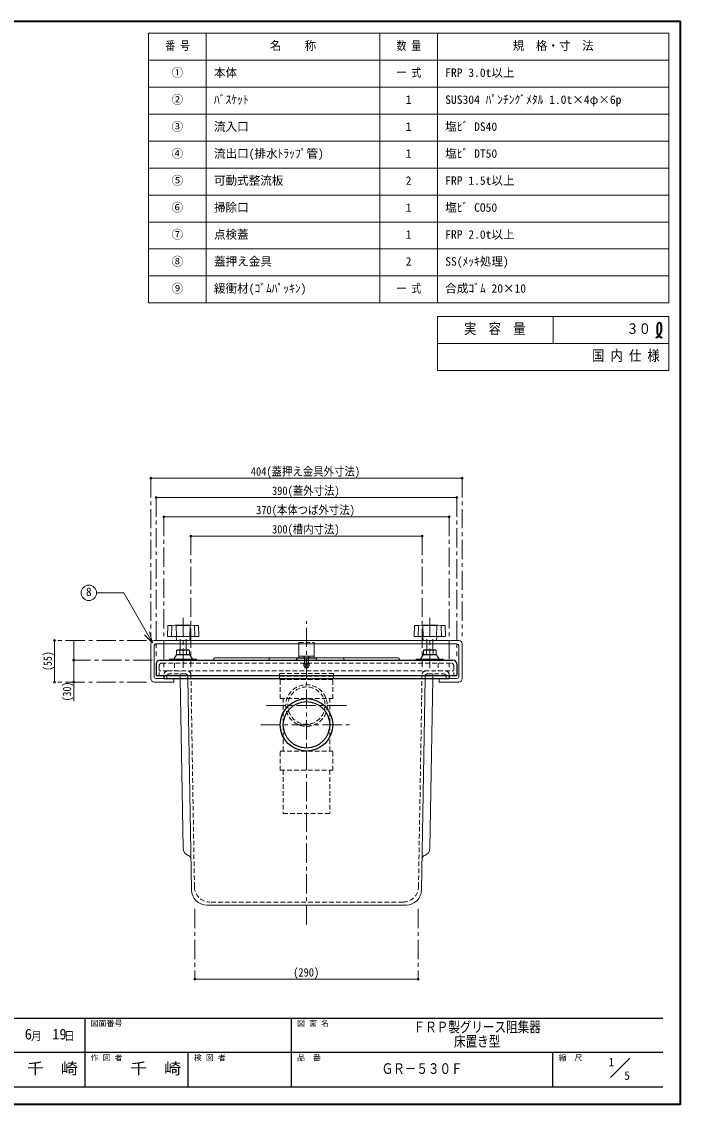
# Model space of a CAD drawing. Units: millimetres, scale not verified. Extents: x -1060 to 965, y -710 to 695.
# Drawn here: x 111 to 965, y -710 to 695 of the extents above; entities that cross this region are included whole.
import ezdxf
from ezdxf.enums import TextEntityAlignment as Align

# ---------------------------------------------------------------- set-up
doc = ezdxf.new("R2010")
doc.units = ezdxf.units.MM
doc.header["$LTSCALE"] = 5
doc.header["$PDMODE"] = 32
doc.header["$PDSIZE"] = 2.5
doc.linetypes.add('CHAIN1', pattern=[8, 5, -1, 1, -1])
doc.linetypes.add('DASHED1', pattern=[1.8, 1.2, -0.6])
doc.layers.add('0-0____1', color=7, linetype='Continuous', lineweight=18)
doc.styles.add('ＭＳ ゴシック', font='')
doc.styles.get('ＭＳ ゴシック').set_extended_font_data('MS Gothic')

msp = doc.modelspace()

# ---------------------------------------------------------------- linework, layer by layer
at = {"layer": '0-0____1', "color": 1, "lineweight": 40}
for p, q in [((965.048, 695.289), (-1059.952, 695.289)), ((965.048, -709.711), (965.048, 695.289)), ((965.048, -709.711), (-1059.952, -709.711))]:
    msp.add_line(p, q, dxfattribs=at)
at = {"layer": '0-0____1', "color": 3}
for p, q in [((950.048, 680.289), (275.048, 680.289)), ((275.048, 330.289), (275.048, 680.289)), ((350.048, 330.289), (350.048, 680.289)), ((575.048, 330.289), (575.048, 680.289)), ((650.048, 330.289), (650.048, 680.289)), ((950.048, 330.289), (950.048, 680.289)), ((950.048, 645.289), (275.048, 645.289)), ((950.048, 610.289), (275.048, 610.289)), ((950.048, 575.289), (275.048, 575.289)), ((950.048, 540.289), (275.048, 540.289)), ((950.048, 505.289), (275.048, 505.289)), ((950.048, 470.289), (275.048, 470.289)), ((950.048, 435.289), (275.048, 435.289)), ((950.048, 400.289), (275.048, 400.289)), ((950.048, 365.289), (275.048, 365.289)), ((950.048, 330.289), (275.048, 330.289)), ((800.048, 312.789), (800.048, 277.789)), ((950.048, 277.789), (650.048, 277.789))]:
    msp.add_line(p, q, dxfattribs=at)
at = {"layer": '0-0____1', "color": 4, "lineweight": 9}
for p, q in [((682.048, 102.789), (278.048, 102.789)), ((675.048, 77.789), (285.048, 77.789)), ((295.048, 52.789), (665.048, 52.789)), ((330.048, 27.789), (630.048, 27.789)), ((153.048, -107.711), (153.048, -161.711)), ((178.048, -108.211), (178.048, -186.711)), ((470.048, -128.211), (470.048, -112.211)), ((490.048, -128.211), (490.048, -112.211)), ((359.998, -131.211), (359.998, -132.211)), ((360.998, -130.211), (432.636, -130.211)), ((527.46, -130.211), (599.098, -130.211)), ((600.098, -131.211), (600.098, -132.211)), ((319.882, -377.378), (316.213, -157.211)), ((640.214, -377.378), (643.883, -157.211)), ((335.048, -547.211), (625.048, -547.211))]:
    msp.add_line(p, q, dxfattribs=at)
at = {"layer": '0-0____1', "color": 4, "linetype": 'CHAIN1', "lineweight": 9}
for p, q in [((278.048, 102.789), (278.048, -102.211)), ((682.048, 102.789), (682.048, -102.211)), ((285.048, 77.789), (285.048, -128.211)), ((675.048, 77.789), (675.048, -128.211)), ((295.048, 52.789), (295.048, -142.211)), ((665.048, 52.789), (665.048, -142.211)), ((330.048, 27.789), (330.048, -142.211)), ((630.048, 27.789), (630.048, -142.211)), ((320.048, -143.211), (320.048, -77.711)), ((480.048, -476.211), (480.048, -82.711)), ((640.048, -143.211), (640.048, -77.711)), ((272.548, -107.711), (153.048, -107.711)), ((280.048, -133.211), (178.048, -133.211)), ((272.548, -161.711), (153.048, -161.711)), ((532.048, -192.211), (428.048, -192.211)), ((421.048, -217.211), (539.048, -217.211)), ((335.048, -456.211), (335.048, -547.211)), ((625.048, -456.211), (625.048, -547.211))]:
    msp.add_line(p, q, dxfattribs=at)
at = {"layer": '0-0____1'}
for p, q in [((280.489, -110.849), (276.607, -96.36)), ((300.181, -88.646), (299.697, -102.193)), ((300.656, -88.164), (309.807, -87.723)), ((304.925, -102.711), (305.425, -88.711)), ((310.289, -87.711), (329.807, -87.711)), ((311.059, -88.711), (311.559, -102.711)), ((329.037, -88.711), (328.537, -102.711)), ((339.44, -88.164), (330.289, -87.723)), ((335.171, -102.711), (334.671, -88.711)), ((339.915, -88.646), (340.399, -102.193)), ((620.181, -88.646), (619.697, -102.193)), ((620.656, -88.164), (629.807, -87.723)), ((624.925, -102.711), (625.425, -88.711)), ((649.807, -87.711), (630.289, -87.711)), ((631.059, -88.711), (631.559, -102.711)), ((649.037, -88.711), (648.537, -102.711)), ((659.44, -88.164), (650.289, -87.723)), ((655.171, -102.711), (654.671, -88.711)), ((659.915, -88.646), (660.399, -102.193)), ((280.489, -110.849), (269.883, -100.242)), ((278.048, -157.211), (278.048, -112.211)), ((677.548, -107.711), (282.548, -107.711)), ((675.298, -112.211), (284.798, -112.211)), ((300.197, -102.711), (339.9, -102.711)), ((311.048, -102.711), (311.548, -107.711)), ((316.048, -112.211), (316.048, -119.811)), ((324.048, -112.211), (324.048, -119.811)), ((329.048, -102.711), (328.548, -107.711)), ((659.9, -102.711), (620.197, -102.711)), ((631.048, -102.711), (631.548, -107.711)), ((636.048, -112.211), (636.048, -119.811)), ((644.048, -112.211), (644.048, -119.811)), ((649.048, -102.711), (648.548, -107.711)), ((682.048, -157.211), (682.048, -112.211)), ((282.548, -154.961), (282.548, -114.461)), ((311.548, -126.211), (308.048, -132.211)), ((311.548, -126.211), (328.548, -126.211)), ((311.648, -125.811), (311.648, -120.211)), ((311.648, -120.211), (328.448, -120.211)), ((311.648, -125.811), (328.448, -125.811)), ((312.848, -119.811), (327.248, -119.811)), ((315.648, -125.811), (315.648, -120.211)), ((324.448, -120.211), (327.248, -119.811)), ((324.448, -125.811), (324.448, -120.211)), ((324.448, -125.811), (327.248, -126.211)), ((328.448, -120.211), (327.248, -119.811)), ((328.448, -125.811), (327.248, -126.211)), ((328.448, -125.811), (328.448, -120.211)), ((328.548, -126.211), (332.048, -132.211)), ((631.548, -126.211), (628.048, -132.211)), ((648.548, -126.211), (631.548, -126.211)), ((631.648, -120.211), (632.848, -119.811)), ((648.448, -120.211), (631.648, -120.211)), ((631.648, -125.811), (631.648, -120.211)), ((631.648, -125.811), (632.848, -126.211)), ((648.448, -125.811), (631.648, -125.811)), ((647.248, -119.811), (632.848, -119.811)), ((635.648, -120.211), (632.848, -119.811)), ((635.648, -125.811), (632.848, -126.211)), ((635.648, -125.811), (635.648, -120.211)), ((644.448, -125.811), (644.448, -120.211)), ((648.448, -125.811), (648.448, -120.211)), ((648.548, -126.211), (652.048, -132.211)), ((677.548, -154.961), (677.548, -114.461)), ((302.548, -132.211), (302.548, -133.211)), ((302.548, -132.211), (337.548, -132.211)), ((337.548, -132.211), (337.548, -133.211)), ((431.636, -131.211), (431.636, -132.211)), ((432.636, -130.211), (468.548, -130.211)), ((470.048, -128.211), (470.048, -130.211)), ((491.548, -130.211), (527.46, -130.211)), ((528.46, -131.211), (528.46, -132.211)), ((622.548, -132.211), (622.548, -133.211)), ((657.548, -132.211), (622.548, -132.211)), ((657.548, -132.211), (657.548, -133.211)), ((282.548, -161.711), (308.048, -161.711)), ((284.798, -157.211), (295.048, -157.211)), ((308.048, -161.711), (308.048, -157.211)), ((330.786, -431.545), (326.214, -157.211)), ((629.31, -431.545), (633.882, -157.211)), ((652.048, -161.711), (652.048, -157.211)), ((677.548, -161.711), (652.048, -161.711)), ((675.298, -157.211), (665.048, -157.211)), ((350.784, -451.211), (609.313, -451.211)), ((874.437, -674.965), (899.691, -649.711))]:
    msp.add_line(p, q, dxfattribs=at)
at = {"layer": '0-0____1', "color": 4, "linetype": 'DASHED1', "lineweight": 9}
for p, q in [((316.048, -112.211), (316.048, -102.711)), ((324.048, -112.211), (324.048, -102.711)), ((470.048, -110.211), (490.048, -110.211)), ((470.048, -110.211), (470.048, -112.211)), ((490.048, -110.211), (490.048, -112.211)), ((636.048, -112.211), (636.048, -102.711)), ((644.048, -112.211), (644.048, -102.711)), ((309.048, -137.211), (309.048, -147.211)), ((476.048, -137.211), (476.048, -137.961)), ((476.048, -137.961), (484.048, -137.961)), ((476.298, -128.211), (478.048, -130.211)), ((477.548, -130.211), (476.298, -128.211)), ((476.584, -138.586), (476.584, -140.536)), ((477.548, -130.211), (477.548, -137.211)), ((477.798, -137.211), (477.798, -137.961)), ((478.048, -130.211), (478.048, -137.961)), ((478.316, -138.586), (478.316, -140.536)), ((481.78, -138.586), (481.78, -140.536)), ((483.798, -128.211), (482.048, -130.211)), ((482.048, -130.211), (482.048, -137.961)), ((482.298, -137.211), (482.298, -137.961)), ((482.548, -130.211), (483.798, -128.211)), ((482.548, -130.211), (482.548, -137.211)), ((483.512, -138.586), (483.512, -140.536)), ((484.048, -137.211), (484.048, -137.961)), ((651.048, -137.211), (651.048, -147.211)), ((300.048, -147.211), (289.048, -147.211)), ((299.048, -154.211), (299.048, -157.211)), ((323.164, -151.211), (302.048, -151.211)), ((316.213, -157.211), (316.046, -147.211)), ((326.214, -157.211), (326.163, -154.161)), ((334.72, -427.545), (330.13, -152.128)), ((445.048, -150.433), (445.048, -153.615)), ((515.048, -150.433), (445.048, -150.433)), ((445.048, -153.615), (515.048, -153.615)), ((482.861, -141.161), (477.236, -141.161)), ((478.048, -140.961), (478.048, -143.011)), ((478.248, -143.211), (478.048, -143.011)), ((482.048, -143.011), (478.048, -143.011)), ((481.848, -143.211), (478.248, -143.211)), ((482.048, -143.011), (481.848, -143.211)), ((482.048, -140.961), (482.048, -143.011)), ((515.048, -150.433), (515.048, -153.615)), ((515.048, -157.858), (515.048, -153.969)), ((625.376, -427.545), (629.966, -152.128)), ((633.882, -157.211), (633.933, -154.161)), ((636.932, -151.211), (658.048, -151.211)), ((643.883, -157.211), (644.05, -147.211)), ((660.048, -147.211), (671.048, -147.211)), ((661.048, -154.211), (661.048, -157.211)), ((445.048, -157.858), (515.048, -157.858)), ((446.048, -158.211), (514.048, -158.211)), ((446.048, -183.211), (446.048, -158.211)), ((449.873, -251.211), (449.873, -183.211)), ((510.223, -251.211), (510.223, -183.211)), ((446.048, -276.211), (446.048, -251.211)), ((446.048, -251.211), (514.048, -251.211)), ((514.048, -276.211), (514.048, -251.211)), ((446.048, -276.211), (514.048, -276.211)), ((449.873, -276.211), (449.873, -332.211)), ((510.223, -276.211), (510.223, -332.211)), ((449.873, -332.211), (510.223, -332.211)), ((605.379, -447.211), (354.718, -447.211))]:
    msp.add_line(p, q, dxfattribs=at)
at = {"layer": '0-0____1', "color": 5, "lineweight": 25}
for p, q in [((285.048, -138.211), (285.048, -153.211)), ((290.048, -133.211), (670.048, -133.211)), ((467.548, -131.211), (467.548, -132.211)), ((468.548, -130.211), (491.548, -130.211)), ((492.548, -131.211), (492.548, -132.211)), ((675.048, -138.211), (675.048, -153.211)), ((285.048, -153.211), (675.048, -153.211)), ((295.048, -153.211), (295.048, -157.211)), ((665.048, -153.211), (665.048, -157.211)), ((295.048, -157.211), (665.048, -157.211))]:
    msp.add_line(p, q, dxfattribs=at)
at = {"layer": '0-0____1', "linetype": 'DASHED1'}
for p, q in [((289.048, -140.211), (289.048, -153.211)), ((292.048, -137.211), (668.048, -137.211)), ((671.048, -140.211), (671.048, -153.211)), ((295.048, -152.211), (295.048, -153.211)), ((300.048, -147.211), (660.048, -147.211)), ((665.048, -152.211), (665.048, -153.211))]:
    msp.add_line(p, q, dxfattribs=at)
at = {"layer": '0-0____1', "color": 6, "lineweight": 25}
for p, q in [((-1037.452, -597.926), (942.548, -597.926)), ((192.548, -597.926), (192.548, -687.211)), ((460.405, -687.211), (460.405, -597.926)), ((942.548, -642.568), (-75.309, -642.568)), ((326.477, -687.211), (326.477, -642.568)), ((799.691, -687.211), (799.691, -642.568)), ((942.548, -687.211), (-1037.452, -687.211))]:
    msp.add_line(p, q, dxfattribs=at)
at = {"layer": '0-0____1', "color": 3}
for points in [[(950.048, 242.789), (950.048, 312.789), (650.048, 312.789)], [(950.048, 242.789), (650.048, 242.789), (650.048, 312.789)]]:
    msp.add_lwpolyline(points, dxfattribs=at)
at = {"layer": '0-0____1', "color": 1, "lineweight": 40}
for points in [[(933.163, 285.357), (933.568, 285.502), (934.261, 285.757), (934.939, 286.03), (935.593, 286.333), (936.214, 286.676), (936.791, 287.07), (937.103, 287.328), (937.361, 287.573), (937.774, 288.033), (938.149, 288.535), (938.491, 289.071), (938.804, 289.632), (939.093, 290.211), (939.252, 290.552), (939.409, 290.902), (939.663, 291.51), (939.895, 292.121), (940.103, 292.734), (940.283, 293.347), (940.434, 293.959), (940.506, 294.313), (940.574, 294.712), (940.66, 295.4), (940.71, 296.098), (940.731, 296.812), (940.727, 297.551), (940.705, 298.324), (940.685, 298.791), (940.652, 299.432), (940.56, 300.564), (940.388, 301.669), (940.099, 302.676), (939.653, 303.519), (939.012, 304.126), (938.536, 304.343), (938.359, 304.39), (938.038, 304.441), (937.705, 304.453), (937.369, 304.425)], [(937.369, 304.425), (937.042, 304.356), (936.733, 304.247), (936.566, 304.164), (936.318, 304), (935.958, 303.641), (935.673, 303.204), (935.454, 302.707), (935.292, 302.172), (935.179, 301.619), (935.133, 301.298), (935.088, 300.874), (935.051, 300.158), (935.052, 299.459), (935.075, 298.77), (935.106, 298.085), (935.129, 297.4), (935.133, 296.999), (935.12, 296.393), (935.064, 295.335), (935, 294.27), (934.968, 293.208), (935.007, 292.158), (935.157, 291.132), (935.312, 290.552), (935.407, 290.274), (935.603, 289.805), (935.835, 289.348), (936.102, 288.908), (936.399, 288.486), (936.724, 288.086), (936.924, 287.865), (937.075, 287.708), (937.346, 287.449), (937.628, 287.203), (937.92, 286.971), (938.221, 286.752), (938.531, 286.546), (938.715, 286.432), (938.955, 286.292)], [(938.955, 286.292), (939.379, 286.065), (939.811, 285.854), (940.25, 285.656), (940.694, 285.467), (941.141, 285.284), (941.401, 285.178)]]:
    msp.add_lwpolyline(points, dxfattribs=at)
at = {"layer": '0-0____1'}
for points in [[(280.489, -110.849), (243.013, -45.938), (207.692, -45.938)], [(311.648, -120.211), (312.848, -119.811), (315.648, -120.211)], [(311.648, -125.811), (312.848, -126.211), (315.648, -125.811), (320.048, -126.211), (324.448, -125.811)], [(315.648, -120.211), (320.048, -119.811), (324.448, -120.211)], [(644.448, -120.211), (640.048, -119.811), (635.648, -120.211)], [(648.448, -125.811), (647.248, -126.211), (644.448, -125.811), (640.048, -126.211), (635.648, -125.811)], [(648.448, -120.211), (647.248, -119.811), (644.448, -120.211)], [(470.048, -128.211), (490.048, -128.211), (490.048, -130.211)]]:
    msp.add_lwpolyline(points, dxfattribs=at)
at = {"layer": '0-0____1', "color": 4, "linetype": 'DASHED1', "lineweight": 9}
for points in [[(445.048, -157.858), (445.048, -153.969), (515.048, -153.969)], [(446.048, -183.211), (514.048, -183.211), (514.048, -158.211)]]:
    msp.add_lwpolyline(points, dxfattribs=at)
at = {"layer": '0-0____1'}
msp.add_circle((197.692, -45.938), 10, dxfattribs=at)
at = {"layer": '0-0____1', "color": 4, "linetype": 'DASHED1', "lineweight": 9}
for radius in [27, 24.15]:
    msp.add_circle((480.048, -192.211), radius, dxfattribs=at)
at = {"layer": '0-0____1', "color": 5, "lineweight": 25}
for radius in [34, 30.175]:
    msp.add_circle((480.048, -217.211), radius, dxfattribs=at)
at = {"layer": '0-0____1'}
for centre, radius, start, end in [((302.802, -95.346), 7.135, 68.42656, 111.57344), ((300.68, -88.664), 0.5, 92.76051, 177.95459), ((310.289, -97.711), 10, 90, 92.76051), ((320.048, -169.267), 81.055, 83.6327, 96.3673), ((329.807, -97.711), 10, 87.23949, 90), ((337.295, -95.346), 7.135, 68.42656, 111.57344), ((339.416, -88.664), 0.5, 2.04541, 87.23949), ((622.802, -95.346), 7.135, 68.42656, 111.57344), ((620.68, -88.664), 0.5, 92.76051, 177.95459), ((630.289, -97.711), 10, 90, 92.76051), ((640.048, -169.267), 81.055, 83.6327, 96.3673), ((649.807, -97.711), 10, 87.23949, 90), ((657.295, -95.346), 7.135, 68.42656, 111.57344), ((659.416, -88.664), 0.5, 2.04541, 87.23949), ((282.548, -112.211), 4.5, 90, 180), ((284.798, -114.461), 2.25, 90, 180), ((300.197, -102.211), 0.5, 177.95459, 270), ((339.9, -102.211), 0.5, 270, 2.04541), ((620.197, -102.211), 0.5, 177.95459, 270), ((659.9, -102.211), 0.5, 270, 2.04541), ((675.298, -114.461), 2.25, 0, 90), ((677.548, -112.211), 4.5, 0, 90), ((430.636, -132.211), 1, 270, 0), ((432.636, -131.211), 1, 90, 180), ((527.46, -131.211), 1, 0, 90), ((529.46, -132.211), 1, 180, 270), ((282.548, -157.211), 4.5, 180, 270), ((284.798, -154.961), 2.25, 180, 270), ((675.298, -154.961), 2.25, 270, 0), ((677.548, -157.211), 4.5, 270, 0), ((350.784, -431.211), 20, 180.95484, 270), ((609.313, -431.211), 20, 270, 359.04516)]:
    msp.add_arc(centre, radius, start, end, dxfattribs=at)
at = {"layer": '0-0____1', "color": 5, "lineweight": 25}
for centre, radius, start, end in [((290.048, -138.211), 5, 90, 180), ((466.548, -132.211), 1, 270, 0), ((468.548, -131.211), 1, 90, 180), ((491.548, -131.211), 1, 0, 90), ((493.548, -132.211), 1, 180, 270), ((670.048, -138.211), 5, 0, 90)]:
    msp.add_arc(centre, radius, start, end, dxfattribs=at)
at = {"layer": '0-0____1', "linetype": 'DASHED1'}
for centre, radius, start, end in [((292.048, -140.211), 3, 90, 180), ((668.048, -140.211), 3, 0, 90), ((300.048, -152.211), 5, 90, 180), ((660.048, -152.211), 5, 0, 90)]:
    msp.add_arc(centre, radius, start, end, dxfattribs=at)
at = {"layer": '0-0____1', "color": 4, "lineweight": 9}
for centre, radius, start, end in [((358.998, -132.211), 1, 270, 0), ((360.998, -131.211), 1, 90, 180), ((599.098, -131.211), 1, 0, 90), ((601.098, -132.211), 1, 180, 270), ((329.881, -377.211), 10, 180.95484, 251.48362), ((630.215, -377.211), 10, 288.51638, 359.04516), ((325.117, -391.435), 5, 0.95484, 71.48362), ((634.979, -391.435), 5, 108.51638, 179.04516)]:
    msp.add_arc(centre, radius, start, end, dxfattribs=at)
at = {"layer": '0-0____1', "color": 4, "linetype": 'DASHED1', "lineweight": 9}
for centre, radius, start, end in [((478.112, -139.528), 1.795, 119.24063, 148.37188), ((476.624, -140.264), 2.383, 44.76886, 75.13555), ((480.048, -140.674), 2.712, 50.31666, 129.68334), ((483.472, -140.264), 2.383, 104.86445, 135.23114), ((481.984, -139.528), 1.795, 31.62812, 60.75937), ((302.048, -154.211), 3, 90, 180), ((323.164, -154.211), 3, 0.95484, 90), ((325.131, -152.211), 5, 0.95484, 90), ((478.112, -139.595), 1.795, 211.62812, 240.75937), ((476.624, -138.858), 2.383, 284.86445, 315.23114), ((480.048, -138.449), 2.712, 230.31666, 309.68334), ((483.472, -138.858), 2.383, 224.76886, 255.13555), ((481.984, -139.595), 1.795, 299.24063, 328.37188), ((634.965, -152.211), 5, 90, 179.04516), ((636.932, -154.211), 3, 90, 179.04516), ((658.048, -154.211), 3, 0, 90), ((354.718, -427.211), 20, 180.95484, 270), ((605.379, -427.211), 20, 270, 359.04516)]:
    msp.add_arc(centre, radius, start, end, dxfattribs=at)
at = {"layer": '0-0____1', "color": 1}
for p in [(278.048, 102.789), (682.048, 102.789), (285.048, 77.789), (675.048, 77.789), (295.048, 52.789), (665.048, 52.789), (330.048, 27.789), (630.048, 27.789), (153.048, -107.711), (178.048, -133.211), (153.048, -161.711), (178.048, -161.711), (335.048, -547.211), (625.048, -547.211)]:
    msp.add_point(p, dxfattribs=at)

# ---------------------------------------------------------------- texts
at = {"layer": '0-0____1', "style": 'ＭＳ ゴシック'}
for s, height, width, p in [('番 号', 11, 0.85, (296.923, 655.289)), ('数 量', 11, 0.85, (596.923, 655.289)), ('一 式', 11, 0.85, (596.923, 620.289)), ('一 式', 11, 0.85, (596.923, 340.289)), ('実\u3000容\u3000量', 13.75, 0.85, (684.423, 285.914)), ('３０', 13.75, 0.85, (895.048, 285.914)), ('国 内 仕 様', 13.75, 0.85, (850.673, 250.914)), ('404(蓋押え金具外寸法)', 11, 0.9, (407.861, 102.789)), ('390(蓋外寸法)', 11, 0.9, (435.361, 77.789)), ('370(本体つば外寸法)', 11, 0.9, (414.736, 52.789)), ('300(槽内寸法)', 11, 0.9, (435.361, 27.789)), ('(290)', 11, 0.9, (462.861, -547.211)), ('ＦＲＰ製グリース阻集器', 13.75, 0.8, (618.977, -620.247)), ('床置き型', 13.75, 0.8, (671.477, -638.997)), ('千\u3000崎', 14.66, 1.1, (117.548, -674.89)), ('千\u3000崎', 14.66, 1.1, (251.477, -674.89)), ('ＧＲ－５３０Ｆ', 13.75, 0.8, (577.548, -674.265))]:
    msp.add_text(s, height=height, dxfattribs=dict(at, width=width)).set_placement(p, align=Align.BOTTOM_LEFT)
for s, height, p in [('名\u3000\u3000称', 11, (432.548, 655.289)), ('規\u3000格・寸\u3000法', 11, (747.548, 655.289)), ('①', 11, (305.048, 620.289)), ('本体', 11, (360.048, 620.289)), ('FRP 3.0t以上', 11, (660.048, 620.289)), ('②', 11, (305.048, 585.289)), ('ﾊﾞｽｹｯﾄ', 11, (360.048, 585.289)), ('1', 11, (608.798, 585.289)), ('SUS304 ﾊﾟﾝﾁﾝｸﾞﾒﾀﾙ 1.0t×4φ×6p', 11, (660.048, 585.289)), ('③', 11, (305.048, 550.289)), ('流入口', 11, (360.048, 550.289)), ('1', 11, (608.798, 550.289)), ('塩ﾋﾞ DS40', 11, (660.048, 550.289)), ('④', 11, (305.048, 515.289)), ('流出口(排水ﾄﾗｯﾌﾟ管)', 11, (360.048, 515.289)), ('1', 11, (608.798, 515.289)), ('塩ﾋﾞ DT50', 11, (660.048, 515.289)), ('⑤', 11, (305.048, 480.289)), ('可動式整流板', 11, (360.048, 480.289)), ('2', 11, (608.798, 480.289)), ('FRP 1.5t以上', 11, (660.048, 480.289)), ('⑥', 11, (305.048, 445.289)), ('掃除口', 11, (360.048, 445.289)), ('1', 11, (608.798, 445.289)), ('塩ﾋﾞ CO50', 11, (660.048, 445.289)), ('⑦', 11, (305.048, 410.289)), ('点検蓋', 11, (360.048, 410.289)), ('1', 11, (608.798, 410.289)), ('FRP 2.0t以上', 11, (660.048, 410.289)), ('⑧', 11, (305.048, 375.289)), ('蓋押え金具', 11, (360.048, 375.289)), ('2', 11, (608.798, 375.289)), ('SS(ﾒｯｷ処理)', 11, (660.048, 375.289)), ('⑨', 11, (305.048, 340.289)), ('緩衝材(ｺﾞﾑﾊﾟｯｷﾝ)', 11, (360.048, 340.289)), ('合成ｺﾞﾑ 20×10', 11, (660.048, 340.289)), ('8', 11, (193.942, -53.438)), ('図面番号', 7.331, (200.048, -610.426)), ('図 面 名', 7.331, (467.905, -610.426)), ('6', 13.75, (114.548, -629.622)), ('19', 13.75, (150.173, -629.622)), ('作 図 者', 7.331, (200.048, -655.068)), ('検 図 者', 7.331, (333.977, -655.068)), ('品\u3000番', 7.331, (467.905, -655.068)), ('縮\u3000尺', 7.331, (807.191, -655.068)), ('1', 11, (871.897, -663.473)), ('5', 11, (892.257, -681.163))]:
    msp.add_text(s, height=height, dxfattribs=at).set_placement(p, align=Align.BOTTOM_LEFT)
at = {"layer": '0-0____1', "style": 'ＭＳ ゴシック', "width": 0.85}
for s, p in [('(55)', (153.048, -147.211)), ('(30)', (178.048, -186.711))]:
    msp.add_text(s, height=11, rotation=90, dxfattribs=at).set_placement(p, align=Align.BOTTOM_LEFT)
at = {"layer": '0-0____1', "insert": (80.048, -627.747), "char_height": 11, "attachment_point": 7, "style": 'ＭＳ ゴシック'}
msp.add_mtext('\\T1.27;\\W0.9;年\\~\\~\\~月\\~\\~\\~日', dxfattribs=at)

doc.saveas('drawing.dxf')
